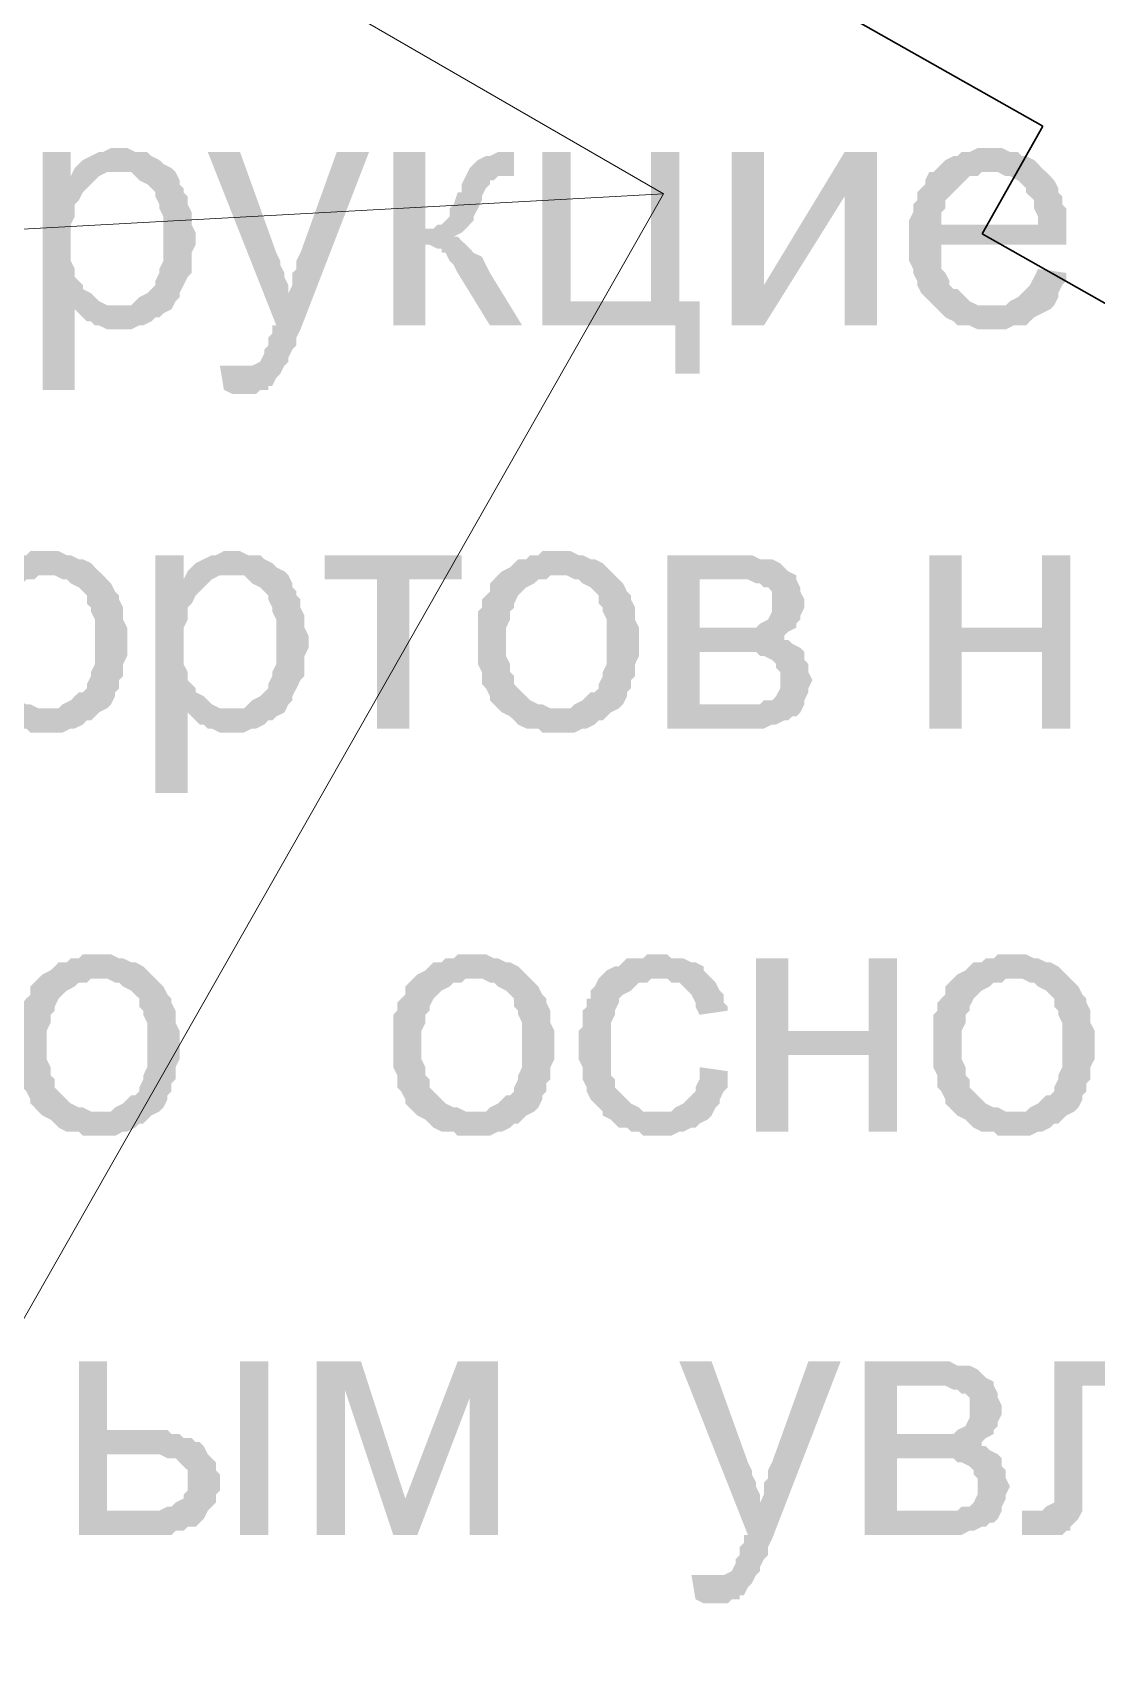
# Model space of a CAD drawing. Header units: millimetres. Extents: x -383313 to -161684, y -117025 to 99224.
# Drawn here: x -343597 to -342479, y -32916 to -31212 of the extents above; entities that cross this region are included whole.
import ezdxf

# ---------------------------------------------------------------- set-up
doc = ezdxf.new("R2010")
doc.units = ezdxf.units.MM
doc.header["$MEASUREMENT"] = 0
doc.layers.add('001__КОНСТРУКТИВ__Стены внутренние', color=7, linetype='Continuous', lineweight=30)
doc.layers.add('Чертежи_Ном._пера__1_Ном._пера__7', color=7, linetype='Continuous', lineweight=18)
doc.layers.add('PDF_Solid Fills', color=7, linetype='Continuous')

# ---------------------------------------------------------------- blocks, each defined once
blk = doc.blocks.new('A$Cf5759c35')
at = {"layer": 'PDF_Solid Fills'}
for points in [[(14956.2, -13068.3), (14956.2, -13068.3), (14947.7, -13068.3), (14939.3, -13072.5), (14935, -13072.5), (14926.6, -13076.8), (14926.6, -13076.8), (14918.1, -13081), (14913.9, -13085.2), (14909.6, -13089.5), (14956.2, -13093.7), (14960.4, -13093.7), (14968.9, -13093.7), (14973.1, -13097.9), (14977.4, -13102.2), (14985.8, -13106.4), (14990.1, -13110.6), (14994.3, -13114.9), (14994.3, -13119.1), (14998.5, -13127.6), (14998.5, -13131.8), (15002.8, -13140.3), (15002.8, -13144.5), (15002.8, -13153), (15002.8, -13161.4), (15002.8, -13165.7), (15002.8, -13174.1), (15002.8, -13182.6), (15002.8, -13186.8), (14998.5, -13195.3), (14998.5, -13199.5), (14994.3, -13208), (14994.3, -13212.2), (14990.1, -13216.5), (14985.8, -13220.7), (14977.4, -13224.9), (14973.1, -13229.2), (14968.9, -13233.4), (14960.4, -13233.4), (14952, -13233.4), (14909.6, -13237.6), (14909.6, -13237.6), (14918.1, -13246.1), (14922.3, -13250.3), (14926.6, -13250.3), (14930.8, -13254.6), (14935, -13254.6), (14943.5, -13258.8), (14947.7, -13258.8), (14956.2, -13258.8), (14956.2, -13258.8), (14964.7, -13258.8), (14968.9, -13258.8), (14977.4, -13254.6), (14981.6, -13254.6), (14990.1, -13250.3), (14994.3, -13246.1), (14998.5, -13246.1), (15002.8, -13241.9), (15011.2, -13237.6), (15015.5, -13229.2), (15019.7, -13224.9), (15019.7, -13220.7), (15023.9, -13212.2), (15023.9, -13212.2), (15028.2, -13203.8), (15032.4, -13199.5), (15032.4, -13191.1), (15032.4, -13182.6), (15032.4, -13178.4), (15036.6, -13169.9), (15036.6, -13161.4), (15036.6, -13161.4), (15036.6, -13157.2), (15032.4, -13148.7), (15032.4, -13140.3), (15032.4, -13136), (15028.2, -13127.6), (15028.2, -13119.1), (15023.9, -13114.9), (15023.9, -13110.6), (15019.7, -13106.4), (15019.7, -13102.2), (15015.5, -13093.7), (15011.2, -13089.5), (15002.8, -13085.2), (14998.5, -13081), (14998.5, -13081), (14990.1, -13076.8), (14985.8, -13072.5), (14977.4, -13072.5), (14973.1, -13072.5), (14964.7, -13068.3)], [(15870.6, -13068.3), (15870.6, -13068.3), (15857.9, -13068.3), (15849.4, -13072.5), (15841, -13072.5), (15836.7, -13076.8), (15832.5, -13076.8), (15824, -13081), (15819.8, -13085.2), (15815.6, -13089.5), (15811.3, -13093.7), (15870.6, -13093.7), (15874.8, -13093.7), (15879.1, -13093.7), (15887.5, -13097.9), (15891.8, -13097.9), (15900.2, -13102.2), (15904.5, -13106.4), (15908.7, -13110.6), (15908.7, -13114.9), (15912.9, -13119.1), (15917.2, -13123.3), (15917.2, -13131.8), (15921.4, -13140.3), (15921.4, -13148.7), (15819.8, -13148.7), (15951, -13148.7), (15951, -13140.3), (15951, -13131.8), (15946.8, -13127.6), (15946.8, -13119.1), (15942.6, -13114.9), (15942.6, -13110.6), (15938.3, -13102.2), (15934.1, -13097.9), (15929.9, -13093.7), (15925.6, -13089.5), (15921.4, -13085.2), (15917.2, -13081), (15908.7, -13076.8), (15904.5, -13076.8), (15900.2, -13072.5), (15891.8, -13072.5), (15883.3, -13068.3), (15879.1, -13068.3)], [(14905.4, -13072.5), (14875.8, -13072.5), (14875.8, -13322.3), (14909.6, -13322.3), (14909.6, -13237.6), (14952, -13233.4), (14947.7, -13233.4), (14943.5, -13233.4), (14935, -13229.2), (14930.8, -13224.9), (14926.6, -13220.7), (14918.1, -13216.5), (14918.1, -13212.2), (14913.9, -13208), (14909.6, -13203.8), (14909.6, -13195.3), (14905.4, -13186.8), (14905.4, -13182.6), (14905.4, -13174.1), (14905.4, -13165.7), (14905.4, -13161.4), (14905.4, -13153), (14905.4, -13148.7), (14909.6, -13140.3), (14909.6, -13131.8), (14909.6, -13127.6), (14913.9, -13123.3), (14918.1, -13114.9), (14922.3, -13110.6), (14926.6, -13106.4), (14930.8, -13102.2), (14935, -13097.9), (14905.4, -13097.9)], [(15083.2, -13072.5), (15049.3, -13072.5), (15121.3, -13254.6), (15134, -13220.7), (15134, -13216.5), (15134, -13212.2), (15129.8, -13203.8), (15129.8, -13199.5), (15125.5, -13191.1), (15125.5, -13186.8), (15121.3, -13178.4)], [(15218.7, -13072.5), (15184.8, -13072.5), (15146.7, -13178.4), (15146.7, -13178.4), (15142.5, -13186.8), (15142.5, -13195.3), (15138.2, -13199.5), (15138.2, -13208), (15138.2, -13212.2), (15134, -13220.7), (15121.3, -13254.6), (15117.1, -13254.6), (15117.1, -13263), (15112.8, -13267.3), (15112.8, -13275.7), (15108.6, -13280), (15108.6, -13284.2), (15108.6, -13284.2), (15104.4, -13292.7), (15095.9, -13296.9), (15095.9, -13296.9), (15087.4, -13296.9), (15079, -13296.9), (15129.8, -13296.9), (15129.8, -13296.9), (15134, -13292.7), (15134, -13288.4), (15138.2, -13280), (15142.5, -13275.7), (15142.5, -13267.3), (15146.7, -13258.8)], [(15277.9, -13072.5), (15244.1, -13072.5), (15244.1, -13254.6), (15277.9, -13254.6), (15277.9, -13169.9), (15320.3, -13169.9), (15316, -13165.7), (15311.8, -13161.4), (15307.6, -13161.4), (15307.6, -13161.4), (15316, -13157.2), (15320.3, -13153), (15277.9, -13153)], [(15371.1, -13072.5), (15354.1, -13072.5), (15345.7, -13076.8), (15341.4, -13076.8), (15333, -13081), (15328.7, -13085.2), (15328.7, -13085.2), (15324.5, -13089.5), (15320.3, -13097.9), (15362.6, -13097.9), (15371.1, -13097.9)], [(15430.3, -13072.5), (15400.7, -13072.5), (15400.7, -13254.6), (15540.4, -13254.6), (15540.4, -13305.4), (15565.8, -13305.4), (15565.8, -13229.2), (15544.6, -13229.2), (15430.3, -13229.2)], [(15544.6, -13072.5), (15515, -13072.5), (15515, -13229.2), (15430.3, -13229.2), (15544.6, -13229.2)], [(15752.1, -13072.5), (15718.2, -13072.5), (15633.5, -13212.2), (15599.7, -13254.6), (15633.5, -13254.6), (15718.2, -13119.1)], [(14909.6, -13089.5), (14905.4, -13097.9), (14935, -13097.9), (14943.5, -13093.7), (14947.7, -13093.7), (14956.2, -13093.7)], [(15320.3, -13097.9), (15316, -13106.4), (15316, -13114.9), (15311.8, -13114.9), (15307.6, -13127.6), (15303.3, -13131.8), (15303.3, -13140.3), (15299.1, -13144.5), (15299.1, -13144.5), (15294.9, -13148.7), (15290.6, -13148.7), (15286.4, -13153), (15277.9, -13153), (15320.3, -13153), (15324.5, -13148.7), (15328.7, -13144.5), (15328.7, -13140.3), (15333, -13131.8), (15337.2, -13123.3), (15337.2, -13119.1), (15341.4, -13110.6), (15345.7, -13106.4), (15345.7, -13102.2), (15349.9, -13102.2), (15354.1, -13097.9), (15362.6, -13097.9)], [(15811.3, -13093.7), (15807.1, -13093.7), (15802.9, -13102.2), (15802.9, -13106.4), (15798.6, -13110.6), (15794.4, -13114.9), (15794.4, -13123.3), (15790.2, -13127.6), (15790.2, -13136), (15785.9, -13144.5), (15785.9, -13148.7), (15785.9, -13157.2), (15785.9, -13165.7), (15785.9, -13174.1), (15785.9, -13178.4), (15785.9, -13186.8), (15790.2, -13195.3), (15790.2, -13199.5), (15794.4, -13208), (15794.4, -13212.2), (15798.6, -13220.7), (15802.9, -13224.9), (15807.1, -13229.2), (15811.3, -13233.4), (15870.6, -13233.4), (15870.6, -13233.4), (15862.1, -13233.4), (15857.9, -13233.4), (15849.4, -13229.2), (15845.2, -13224.9), (15841, -13220.7), (15836.7, -13216.5), (15832.5, -13216.5), (15828.3, -13212.2), (15828.3, -13208), (15824, -13199.5), (15819.8, -13195.3), (15819.8, -13186.8), (15819.8, -13178.4), (15819.8, -13169.9), (15951, -13169.9), (15951, -13169.9), (15951, -13165.7), (15951, -13157.2), (15951, -13148.7), (15819.8, -13148.7), (15819.8, -13144.5), (15819.8, -13136), (15824, -13131.8), (15824, -13123.3), (15828.3, -13119.1), (15832.5, -13114.9), (15836.7, -13110.6), (15841, -13106.4), (15845.2, -13102.2), (15849.4, -13097.9), (15857.9, -13097.9), (15862.1, -13093.7), (15870.6, -13093.7)], [(15320.3, -13169.9), (15277.9, -13169.9), (15282.2, -13169.9), (15290.6, -13174.1), (15294.9, -13174.1), (15294.9, -13178.4), (15299.1, -13178.4), (15303.3, -13186.8), (15307.6, -13191.1), (15311.8, -13199.5), (15345.7, -13254.6), (15379.5, -13254.6), (15345.7, -13199.5), (15345.7, -13199.5), (15341.4, -13191.1), (15337.2, -13182.6), (15328.7, -13178.4), (15324.5, -13174.1)], [(15921.4, -13195.3), (15921.4, -13195.3), (15917.2, -13203.8), (15912.9, -13212.2), (15908.7, -13216.5), (15904.5, -13220.7), (15900.2, -13224.9), (15900.2, -13224.9), (15891.8, -13229.2), (15887.5, -13233.4), (15879.1, -13233.4), (15870.6, -13233.4), (15811.3, -13233.4), (15811.3, -13233.4), (15815.6, -13237.6), (15819.8, -13241.9), (15824, -13246.1), (15832.5, -13250.3), (15836.7, -13254.6), (15845.2, -13254.6), (15849.4, -13254.6), (15857.9, -13258.8), (15866.4, -13258.8), (15870.6, -13258.8), (15870.6, -13258.8), (15879.1, -13258.8), (15887.5, -13258.8), (15896, -13254.6), (15900.2, -13254.6), (15908.7, -13254.6), (15912.9, -13250.3), (15917.2, -13246.1), (15925.6, -13241.9), (15925.6, -13241.9), (15934.1, -13237.6), (15938.3, -13233.4), (15942.6, -13224.9), (15942.6, -13220.7), (15946.8, -13212.2), (15951, -13208), (15951, -13199.5)], [(15062, -13296.9), (15066.3, -13322.3), (15074.7, -13326.5), (15100.1, -13326.5), (15104.4, -13322.3), (15112.8, -13322.3), (15112.8, -13318.1), (15117.1, -13318.1), (15121.3, -13309.6), (15125.5, -13305.4), (15129.8, -13296.9), (15079, -13296.9), (15079, -13296.9), (15070.5, -13296.9)], [(14880, -13491.6), (14880, -13491.6), (14863.1, -13491.6), (14858.8, -13495.9), (14850.4, -13495.9), (14846.1, -13500.1), (14837.7, -13500.1), (14833.4, -13504.3), (14829.2, -13508.6), (14820.7, -13512.8), (14820.7, -13512.8), (14816.5, -13517), (14880, -13517), (14880, -13517), (14888.5, -13517), (14896.9, -13521.3), (14901.2, -13521.3), (14905.4, -13525.5), (14913.9, -13529.7), (14918.1, -13534), (14922.3, -13538.2), (14922.3, -13546.7), (14926.6, -13550.9), (14926.6, -13555.1), (14930.8, -13563.6), (14930.8, -13572.1), (14930.8, -13576.3), (14930.8, -13584.8), (14930.8, -13589), (14930.8, -13597.5), (14930.8, -13605.9), (14930.8, -13610.2), (14926.6, -13618.6), (14926.6, -13622.9), (14922.3, -13631.3), (14922.3, -13635.6), (14918.1, -13639.8), (14913.9, -13639.8), (14909.6, -13644), (14905.4, -13648.3), (14896.9, -13652.5), (14892.7, -13656.7), (14884.2, -13656.7), (14880, -13656.7), (14816.5, -13656.7), (14820.7, -13661), (14829.2, -13665.2), (14833.4, -13669.4), (14837.7, -13673.7), (14846.1, -13677.9), (14850.4, -13677.9), (14858.8, -13677.9), (14863.1, -13682.1), (14871.5, -13682.1), (14880, -13682.1), (14884.2, -13682.1), (14888.5, -13682.1), (14896.9, -13682.1), (14905.4, -13677.9), (14909.6, -13677.9), (14918.1, -13673.7), (14922.3, -13669.4), (14926.6, -13669.4), (14930.8, -13665.2), (14935, -13661), (14943.5, -13656.7), (14947.7, -13652.5), (14952, -13644), (14952, -13639.8), (14952, -13639.8), (14956.2, -13635.6), (14956.2, -13627.1), (14960.4, -13622.9), (14960.4, -13614.4), (14960.4, -13610.2), (14964.7, -13601.7), (14964.7, -13593.2), (14964.7, -13584.8), (14964.7, -13580.5), (14964.7, -13572.1), (14960.4, -13563.6), (14960.4, -13555.1), (14960.4, -13550.9), (14956.2, -13542.4), (14956.2, -13538.2), (14952, -13534), (14947.7, -13525.5), (14943.5, -13521.3), (14939.3, -13517), (14935, -13512.8), (14930.8, -13508.6), (14926.6, -13504.3), (14918.1, -13500.1), (14913.9, -13500.1), (14905.4, -13495.9), (14901.2, -13495.9), (14892.7, -13491.6), (14888.5, -13491.6)], [(15023.9, -13495.9), (14994.3, -13495.9), (14994.3, -13745.6), (15028.2, -13745.6), (15028.2, -13661), (15070.5, -13656.7), (15066.3, -13656.7), (15062, -13656.7), (15053.6, -13652.5), (15049.3, -13648.3), (15045.1, -13644), (15036.6, -13639.8), (15036.6, -13635.6), (15032.4, -13631.3), (15028.2, -13627.1), (15028.2, -13618.6), (15023.9, -13610.2), (15023.9, -13605.9), (15023.9, -13597.5), (15023.9, -13589), (15023.9, -13584.8), (15023.9, -13576.3), (15023.9, -13572.1), (15028.2, -13563.6), (15028.2, -13555.1), (15028.2, -13550.9), (15032.4, -13546.7), (15036.6, -13538.2), (15040.9, -13534), (15045.1, -13529.7), (15049.3, -13525.5), (15053.6, -13521.3), (15023.9, -13521.3)], [(15074.7, -13491.6), (15074.7, -13491.6), (15066.3, -13491.6), (15057.8, -13495.9), (15053.6, -13495.9), (15045.1, -13500.1), (15045.1, -13500.1), (15036.6, -13504.3), (15032.4, -13508.6), (15028.2, -13512.8), (15074.7, -13517), (15079, -13517), (15087.4, -13517), (15091.7, -13521.3), (15095.9, -13525.5), (15104.4, -13529.7), (15108.6, -13534), (15112.8, -13538.2), (15112.8, -13542.4), (15117.1, -13550.9), (15117.1, -13555.1), (15121.3, -13563.6), (15121.3, -13567.8), (15121.3, -13576.3), (15121.3, -13584.8), (15121.3, -13589), (15121.3, -13597.5), (15121.3, -13605.9), (15121.3, -13610.2), (15117.1, -13618.6), (15117.1, -13622.9), (15112.8, -13631.3), (15112.8, -13635.6), (15108.6, -13639.8), (15104.4, -13644), (15095.9, -13648.3), (15091.7, -13652.5), (15087.4, -13656.7), (15079, -13656.7), (15070.5, -13656.7), (15028.2, -13661), (15028.2, -13661), (15036.6, -13669.4), (15040.9, -13673.7), (15045.1, -13673.7), (15049.3, -13677.9), (15053.6, -13677.9), (15062, -13682.1), (15066.3, -13682.1), (15074.7, -13682.1), (15074.7, -13682.1), (15083.2, -13682.1), (15087.4, -13682.1), (15095.9, -13677.9), (15100.1, -13677.9), (15108.6, -13673.7), (15112.8, -13669.4), (15117.1, -13669.4), (15121.3, -13665.2), (15129.8, -13661), (15134, -13652.5), (15138.2, -13648.3), (15138.2, -13644), (15142.5, -13635.6), (15142.5, -13635.6), (15146.7, -13627.1), (15150.9, -13622.9), (15150.9, -13614.4), (15150.9, -13605.9), (15150.9, -13601.7), (15155.2, -13593.2), (15155.2, -13584.8), (15155.2, -13584.8), (15155.2, -13580.5), (15150.9, -13572.1), (15150.9, -13563.6), (15150.9, -13559.4), (15146.7, -13550.9), (15146.7, -13542.4), (15142.5, -13538.2), (15142.5, -13534), (15138.2, -13529.7), (15138.2, -13525.5), (15134, -13517), (15129.8, -13512.8), (15121.3, -13508.6), (15117.1, -13504.3), (15117.1, -13504.3), (15108.6, -13500.1), (15104.4, -13495.9), (15095.9, -13495.9), (15091.7, -13495.9), (15083.2, -13491.6)], [(15316, -13495.9), (15172.1, -13495.9), (15172.1, -13521.3), (15227.1, -13521.3), (15227.1, -13677.9), (15261, -13677.9), (15261, -13521.3), (15316, -13521.3)], [(15417.6, -13491.6), (15417.6, -13491.6), (15400.7, -13491.6), (15396.5, -13495.9), (15388, -13495.9), (15383.8, -13500.1), (15375.3, -13500.1), (15371.1, -13504.3), (15366.8, -13508.6), (15358.4, -13512.8), (15358.4, -13512.8), (15354.1, -13517), (15417.6, -13517), (15417.6, -13517), (15426.1, -13517), (15434.6, -13521.3), (15438.8, -13521.3), (15443, -13525.5), (15451.5, -13529.7), (15455.7, -13534), (15460, -13538.2), (15460, -13546.7), (15464.2, -13550.9), (15464.2, -13555.1), (15468.4, -13563.6), (15468.4, -13572.1), (15468.4, -13576.3), (15468.4, -13584.8), (15468.4, -13589), (15468.4, -13597.5), (15468.4, -13605.9), (15468.4, -13610.2), (15464.2, -13618.6), (15464.2, -13622.9), (15460, -13631.3), (15460, -13635.6), (15455.7, -13639.8), (15451.5, -13639.8), (15447.3, -13644), (15443, -13648.3), (15434.6, -13652.5), (15430.3, -13656.7), (15421.9, -13656.7), (15417.6, -13656.7), (15354.1, -13656.7), (15358.4, -13661), (15366.8, -13665.2), (15371.1, -13669.4), (15375.3, -13673.7), (15383.8, -13677.9), (15388, -13677.9), (15396.5, -13677.9), (15400.7, -13682.1), (15409.2, -13682.1), (15417.6, -13682.1), (15421.9, -13682.1), (15426.1, -13682.1), (15434.6, -13682.1), (15443, -13677.9), (15447.3, -13677.9), (15455.7, -13673.7), (15460, -13669.4), (15464.2, -13669.4), (15468.4, -13665.2), (15472.7, -13661), (15481.1, -13656.7), (15485.4, -13652.5), (15489.6, -13644), (15489.6, -13639.8), (15489.6, -13639.8), (15493.8, -13635.6), (15493.8, -13627.1), (15498.1, -13622.9), (15498.1, -13614.4), (15498.1, -13610.2), (15502.3, -13601.7), (15502.3, -13593.2), (15502.3, -13584.8), (15502.3, -13580.5), (15502.3, -13572.1), (15498.1, -13563.6), (15498.1, -13555.1), (15498.1, -13550.9), (15493.8, -13542.4), (15493.8, -13538.2), (15489.6, -13534), (15485.4, -13525.5), (15481.1, -13521.3), (15476.9, -13517), (15472.7, -13512.8), (15468.4, -13508.6), (15464.2, -13504.3), (15455.7, -13500.1), (15451.5, -13500.1), (15443, -13495.9), (15438.8, -13495.9), (15430.3, -13491.6), (15426.1, -13491.6)], [(15603.9, -13495.9), (15531.9, -13495.9), (15531.9, -13677.9), (15633.5, -13677.9), (15642, -13673.7), (15646.2, -13673.7), (15654.7, -13669.4), (15658.9, -13669.4), (15663.2, -13665.2), (15667.4, -13665.2), (15671.6, -13661), (15675.9, -13652.5), (15565.8, -13652.5), (15565.8, -13597.5), (15603.9, -13597.5), (15671.6, -13593.2), (15663.2, -13589), (15658.9, -13584.8), (15654.7, -13584.8), (15654.7, -13580.5), (15658.9, -13576.3), (15565.8, -13572.1), (15565.8, -13521.3), (15599.7, -13521.3), (15667.4, -13517), (15658.9, -13512.8), (15654.7, -13508.6), (15650.5, -13504.3), (15642, -13500.1), (15642, -13500.1), (15633.5, -13500.1), (15629.3, -13500.1), (15620.8, -13495.9), (15612.4, -13495.9)], [(15841, -13495.9), (15807.1, -13495.9), (15807.1, -13677.9), (15841, -13677.9), (15841, -13597.5), (15925.6, -13597.5), (15841, -13572.1)], [(15955.3, -13495.9), (15925.6, -13495.9), (15925.6, -13572.1), (15841, -13572.1), (15925.6, -13597.5), (15925.6, -13677.9), (15955.3, -13677.9)], [(15028.2, -13512.8), (15023.9, -13521.3), (15053.6, -13521.3), (15062, -13517), (15066.3, -13517), (15074.7, -13517)], [(14816.5, -13517), (14812.3, -13521.3), (14808, -13525.5), (14808, -13534), (14803.8, -13538.2), (14799.6, -13542.4), (14799.6, -13550.9), (14795.3, -13555.1), (14795.3, -13563.6), (14795.3, -13572.1), (14795.3, -13580.5), (14795.3, -13589), (14795.3, -13589), (14795.3, -13597.5), (14795.3, -13605.9), (14795.3, -13610.2), (14799.6, -13618.6), (14799.6, -13627.1), (14799.6, -13631.3), (14803.8, -13635.6), (14808, -13644), (14808, -13648.3), (14812.3, -13652.5), (14816.5, -13656.7), (14880, -13656.7), (14875.8, -13656.7), (14871.5, -13656.7), (14863.1, -13652.5), (14858.8, -13652.5), (14850.4, -13648.3), (14846.1, -13644), (14841.9, -13639.8), (14841.9, -13639.8), (14837.7, -13635.6), (14833.4, -13631.3), (14833.4, -13622.9), (14829.2, -13618.6), (14829.2, -13610.2), (14825, -13601.7), (14825, -13597.5), (14825, -13589), (14825, -13584.8), (14825, -13576.3), (14825, -13572.1), (14829.2, -13563.6), (14829.2, -13555.1), (14833.4, -13550.9), (14833.4, -13546.7), (14837.7, -13538.2), (14841.9, -13534), (14841.9, -13534), (14846.1, -13529.7), (14854.6, -13525.5), (14858.8, -13521.3), (14867.3, -13521.3), (14871.5, -13517), (14880, -13517)], [(15354.1, -13517), (15349.9, -13521.3), (15345.7, -13525.5), (15345.7, -13534), (15341.4, -13538.2), (15337.2, -13542.4), (15337.2, -13550.9), (15333, -13555.1), (15333, -13563.6), (15333, -13572.1), (15333, -13580.5), (15333, -13589), (15333, -13589), (15333, -13597.5), (15333, -13605.9), (15333, -13610.2), (15337.2, -13618.6), (15337.2, -13627.1), (15337.2, -13631.3), (15341.4, -13635.6), (15345.7, -13644), (15345.7, -13648.3), (15349.9, -13652.5), (15354.1, -13656.7), (15417.6, -13656.7), (15413.4, -13656.7), (15409.2, -13656.7), (15400.7, -13652.5), (15396.5, -13652.5), (15388, -13648.3), (15383.8, -13644), (15379.5, -13639.8), (15379.5, -13639.8), (15375.3, -13635.6), (15371.1, -13631.3), (15371.1, -13622.9), (15366.8, -13618.6), (15366.8, -13610.2), (15362.6, -13601.7), (15362.6, -13597.5), (15362.6, -13589), (15362.6, -13584.8), (15362.6, -13576.3), (15362.6, -13572.1), (15366.8, -13563.6), (15366.8, -13555.1), (15371.1, -13550.9), (15371.1, -13546.7), (15375.3, -13538.2), (15379.5, -13534), (15379.5, -13534), (15383.8, -13529.7), (15392.2, -13525.5), (15396.5, -13521.3), (15404.9, -13521.3), (15409.2, -13517), (15417.6, -13517)], [(15667.4, -13517), (15599.7, -13521.3), (15599.7, -13521.3), (15616.6, -13521.3), (15625.1, -13525.5), (15629.3, -13525.5), (15633.5, -13529.7), (15637.8, -13529.7), (15642, -13534), (15642, -13542.4), (15642, -13546.7), (15642, -13550.9), (15642, -13555.1), (15637.8, -13563.6), (15637.8, -13563.6), (15629.3, -13567.8), (15625.1, -13572.1), (15620.8, -13572.1), (15612.4, -13572.1), (15608.1, -13572.1), (15595.4, -13572.1), (15565.8, -13572.1), (15658.9, -13576.3), (15667.4, -13572.1), (15667.4, -13567.8), (15671.6, -13563.6), (15671.6, -13559.4), (15675.9, -13550.9), (15675.9, -13546.7), (15675.9, -13542.4), (15671.6, -13534), (15671.6, -13529.7), (15667.4, -13521.3)], [(15671.6, -13593.2), (15603.9, -13597.5), (15603.9, -13597.5), (15625.1, -13597.5), (15629.3, -13601.7), (15633.5, -13601.7), (15642, -13605.9), (15646.2, -13610.2), (15646.2, -13614.4), (15650.5, -13618.6), (15650.5, -13627.1), (15650.5, -13631.3), (15650.5, -13635.6), (15646.2, -13644), (15642, -13648.3), (15637.8, -13648.3), (15633.5, -13648.3), (15629.3, -13652.5), (15620.8, -13652.5), (15612.4, -13652.5), (15603.9, -13652.5), (15565.8, -13652.5), (15675.9, -13652.5), (15675.9, -13648.3), (15680.1, -13639.8), (15680.1, -13635.6), (15684.3, -13627.1), (15684.3, -13627.1), (15680.1, -13618.6), (15680.1, -13610.2), (15675.9, -13605.9), (15675.9, -13597.5)], [(14935, -13915), (14935, -13915), (14918.1, -13915), (14913.9, -13919.2), (14905.4, -13919.2), (14901.2, -13923.4), (14892.7, -13923.4), (14888.5, -13927.7), (14884.2, -13931.9), (14875.8, -13936.1), (14875.8, -13936.1), (14871.5, -13940.4), (14935, -13940.4), (14935, -13940.4), (14943.5, -13940.4), (14952, -13944.6), (14956.2, -13944.6), (14960.4, -13948.8), (14968.9, -13953.1), (14973.1, -13957.3), (14977.4, -13961.5), (14977.4, -13970), (14981.6, -13974.2), (14981.6, -13978.5), (14985.8, -13986.9), (14985.8, -13995.4), (14985.8, -13999.6), (14985.8, -14008.1), (14985.8, -14012.3), (14985.8, -14020.8), (14985.8, -14029.3), (14985.8, -14033.5), (14981.6, -14042), (14981.6, -14046.2), (14977.4, -14054.7), (14977.4, -14058.9), (14973.1, -14063.1), (14968.9, -14063.1), (14964.7, -14067.4), (14960.4, -14071.6), (14952, -14075.8), (14947.7, -14080.1), (14939.3, -14080.1), (14935, -14080.1), (14871.5, -14080.1), (14875.8, -14084.3), (14884.2, -14088.5), (14888.5, -14092.8), (14892.7, -14097), (14901.2, -14101.2), (14905.4, -14101.2), (14913.9, -14101.2), (14918.1, -14105.5), (14926.6, -14105.5), (14935, -14105.5), (14939.3, -14105.5), (14943.5, -14105.5), (14952, -14105.5), (14960.4, -14101.2), (14964.7, -14101.2), (14973.1, -14097), (14977.4, -14092.8), (14981.6, -14092.8), (14985.8, -14088.5), (14990.1, -14084.3), (14998.5, -14080.1), (15002.8, -14075.8), (15007, -14067.4), (15007, -14063.1), (15007, -14063.1), (15011.2, -14058.9), (15011.2, -14050.4), (15015.5, -14046.2), (15015.5, -14037.7), (15015.5, -14033.5), (15019.7, -14025), (15019.7, -14016.6), (15019.7, -14008.1), (15019.7, -14003.9), (15019.7, -13995.4), (15015.5, -13986.9), (15015.5, -13978.5), (15015.5, -13974.2), (15011.2, -13965.8), (15011.2, -13961.5), (15007, -13957.3), (15002.8, -13948.8), (14998.5, -13944.6), (14994.3, -13940.4), (14990.1, -13936.1), (14985.8, -13931.9), (14981.6, -13927.7), (14973.1, -13923.4), (14968.9, -13923.4), (14960.4, -13919.2), (14956.2, -13919.2), (14947.7, -13915), (14943.5, -13915)], [(15328.7, -13915), (15328.7, -13915), (15311.8, -13915), (15307.6, -13919.2), (15299.1, -13919.2), (15294.9, -13923.4), (15286.4, -13923.4), (15282.2, -13927.7), (15277.9, -13931.9), (15269.5, -13936.1), (15269.5, -13936.1), (15265.2, -13940.4), (15328.7, -13940.4), (15328.7, -13940.4), (15337.2, -13940.4), (15345.7, -13944.6), (15349.9, -13944.6), (15354.1, -13948.8), (15362.6, -13953.1), (15366.8, -13957.3), (15371.1, -13961.5), (15371.1, -13970), (15375.3, -13974.2), (15375.3, -13978.5), (15379.5, -13986.9), (15379.5, -13995.4), (15379.5, -13999.6), (15379.5, -14008.1), (15379.5, -14012.3), (15379.5, -14020.8), (15379.5, -14029.3), (15379.5, -14033.5), (15375.3, -14042), (15375.3, -14046.2), (15371.1, -14054.7), (15371.1, -14058.9), (15366.8, -14063.1), (15362.6, -14063.1), (15358.4, -14067.4), (15354.1, -14071.6), (15345.7, -14075.8), (15341.4, -14080.1), (15333, -14080.1), (15328.7, -14080.1), (15265.2, -14080.1), (15269.5, -14084.3), (15277.9, -14088.5), (15282.2, -14092.8), (15286.4, -14097), (15294.9, -14101.2), (15299.1, -14101.2), (15307.6, -14101.2), (15311.8, -14105.5), (15320.3, -14105.5), (15328.7, -14105.5), (15333, -14105.5), (15337.2, -14105.5), (15345.7, -14105.5), (15354.1, -14101.2), (15358.4, -14101.2), (15366.8, -14097), (15371.1, -14092.8), (15375.3, -14092.8), (15379.5, -14088.5), (15383.8, -14084.3), (15392.2, -14080.1), (15396.5, -14075.8), (15400.7, -14067.4), (15400.7, -14063.1), (15400.7, -14063.1), (15404.9, -14058.9), (15404.9, -14050.4), (15409.2, -14046.2), (15409.2, -14037.7), (15409.2, -14033.5), (15413.4, -14025), (15413.4, -14016.6), (15413.4, -14008.1), (15413.4, -14003.9), (15413.4, -13995.4), (15409.2, -13986.9), (15409.2, -13978.5), (15409.2, -13974.2), (15404.9, -13965.8), (15404.9, -13961.5), (15400.7, -13957.3), (15396.5, -13948.8), (15392.2, -13944.6), (15388, -13940.4), (15383.8, -13936.1), (15379.5, -13931.9), (15375.3, -13927.7), (15366.8, -13923.4), (15362.6, -13923.4), (15354.1, -13919.2), (15349.9, -13919.2), (15341.4, -13915), (15337.2, -13915)], [(15523.5, -13915), (15510.8, -13915), (15506.5, -13919.2), (15489.6, -13919.2), (15485.4, -13923.4), (15481.1, -13927.7), (15476.9, -13927.7), (15468.4, -13931.9), (15464.2, -13936.1), (15460, -13940.4), (15455.7, -13948.8), (15451.5, -13953.1), (15451.5, -13961.5), (15447.3, -13961.5), (15447.3, -13970), (15443, -13974.2), (15443, -13982.7), (15443, -13991.2), (15438.8, -13995.4), (15438.8, -14003.9), (15438.8, -14012.3), (15438.8, -14020.8), (15438.8, -14025), (15443, -14033.5), (15443, -14042), (15443, -14046.2), (15447.3, -14054.7), (15447.3, -14058.9), (15451.5, -14067.4), (15455.7, -14071.6), (15460, -14075.8), (15464.2, -14080.1), (15523.5, -14080.1), (15519.2, -14080.1), (15515, -14080.1), (15506.5, -14080.1), (15502.3, -14075.8), (15493.8, -14071.6), (15489.6, -14067.4), (15485.4, -14063.1), (15485.4, -14063.1), (15481.1, -14058.9), (15476.9, -14054.7), (15476.9, -14046.2), (15472.7, -14042), (15472.7, -14033.5), (15472.7, -14029.3), (15472.7, -14020.8), (15472.7, -14012.3), (15472.7, -14008.1), (15472.7, -13999.6), (15472.7, -13991.2), (15472.7, -13986.9), (15476.9, -13978.5), (15476.9, -13974.2), (15481.1, -13965.8), (15481.1, -13961.5), (15485.4, -13957.3), (15485.4, -13957.3), (15493.8, -13953.1), (15498.1, -13948.8), (15502.3, -13944.6), (15510.8, -13944.6), (15515, -13940.4), (15523.5, -13940.4), (15578.5, -13940.4), (15574.3, -13936.1), (15570, -13931.9), (15570, -13927.7), (15561.6, -13923.4), (15557.3, -13923.4), (15548.9, -13919.2), (15544.6, -13919.2), (15536.2, -13919.2), (15531.9, -13915)], [(15658.9, -13919.2), (15625.1, -13919.2), (15625.1, -14101.2), (15658.9, -14101.2), (15658.9, -14020.8), (15743.6, -14020.8), (15658.9, -13995.4)], [(15773.2, -13919.2), (15743.6, -13919.2), (15743.6, -13995.4), (15658.9, -13995.4), (15743.6, -14020.8), (15743.6, -14101.2), (15773.2, -14101.2)], [(15896, -13915), (15896, -13915), (15879.1, -13915), (15874.8, -13919.2), (15866.4, -13919.2), (15862.1, -13923.4), (15853.7, -13923.4), (15849.4, -13927.7), (15845.2, -13931.9), (15836.7, -13936.1), (15836.7, -13936.1), (15832.5, -13940.4), (15896, -13940.4), (15896, -13940.4), (15904.5, -13940.4), (15912.9, -13944.6), (15917.2, -13944.6), (15921.4, -13948.8), (15929.9, -13953.1), (15934.1, -13957.3), (15938.3, -13961.5), (15938.3, -13970), (15942.6, -13974.2), (15942.6, -13978.5), (15946.8, -13986.9), (15946.8, -13995.4), (15946.8, -13999.6), (15946.8, -14008.1), (15946.8, -14012.3), (15946.8, -14020.8), (15946.8, -14029.3), (15946.8, -14033.5), (15942.6, -14042), (15942.6, -14046.2), (15938.3, -14054.7), (15938.3, -14058.9), (15934.1, -14063.1), (15929.9, -14063.1), (15925.6, -14067.4), (15921.4, -14071.6), (15912.9, -14075.8), (15908.7, -14080.1), (15900.2, -14080.1), (15896, -14080.1), (15832.5, -14080.1), (15836.7, -14084.3), (15845.2, -14088.5), (15849.4, -14092.8), (15853.7, -14097), (15862.1, -14101.2), (15866.4, -14101.2), (15874.8, -14101.2), (15879.1, -14105.5), (15887.5, -14105.5), (15896, -14105.5), (15900.2, -14105.5), (15904.5, -14105.5), (15912.9, -14105.5), (15921.4, -14101.2), (15925.6, -14101.2), (15934.1, -14097), (15938.3, -14092.8), (15942.6, -14092.8), (15946.8, -14088.5), (15951, -14084.3), (15959.5, -14080.1), (15963.7, -14075.8), (15968, -14067.4), (15968, -14063.1), (15968, -14063.1), (15972.2, -14058.9), (15972.2, -14050.4), (15976.4, -14046.2), (15976.4, -14037.7), (15976.4, -14033.5), (15980.7, -14025), (15980.7, -14016.6), (15980.7, -14008.1), (15980.7, -14003.9), (15980.7, -13995.4), (15976.4, -13986.9), (15976.4, -13978.5), (15976.4, -13974.2), (15972.2, -13965.8), (15972.2, -13961.5), (15968, -13957.3), (15963.7, -13948.8), (15959.5, -13944.6), (15955.3, -13940.4), (15951, -13936.1), (15946.8, -13931.9), (15942.6, -13927.7), (15934.1, -13923.4), (15929.9, -13923.4), (15921.4, -13919.2), (15917.2, -13919.2), (15908.7, -13915), (15904.5, -13915)], [(14871.5, -13940.4), (14867.3, -13944.6), (14863.1, -13948.8), (14863.1, -13957.3), (14858.8, -13961.5), (14854.6, -13965.8), (14854.6, -13974.2), (14850.4, -13978.5), (14850.4, -13986.9), (14850.4, -13995.4), (14850.4, -14003.9), (14850.4, -14012.3), (14850.4, -14012.3), (14850.4, -14020.8), (14850.4, -14029.3), (14850.4, -14033.5), (14854.6, -14042), (14854.6, -14050.4), (14854.6, -14054.7), (14858.8, -14058.9), (14863.1, -14067.4), (14863.1, -14071.6), (14867.3, -14075.8), (14871.5, -14080.1), (14935, -14080.1), (14930.8, -14080.1), (14926.6, -14080.1), (14918.1, -14075.8), (14913.9, -14075.8), (14905.4, -14071.6), (14901.2, -14067.4), (14896.9, -14063.1), (14896.9, -14063.1), (14892.7, -14058.9), (14888.5, -14054.7), (14888.5, -14046.2), (14884.2, -14042), (14884.2, -14033.5), (14880, -14025), (14880, -14020.8), (14880, -14012.3), (14880, -14008.1), (14880, -13999.6), (14880, -13995.4), (14884.2, -13986.9), (14884.2, -13978.5), (14888.5, -13974.2), (14888.5, -13970), (14892.7, -13961.5), (14896.9, -13957.3), (14896.9, -13957.3), (14901.2, -13953.1), (14909.6, -13948.8), (14913.9, -13944.6), (14922.3, -13944.6), (14926.6, -13940.4), (14935, -13940.4)], [(15265.2, -13940.4), (15261, -13944.6), (15256.8, -13948.8), (15256.8, -13957.3), (15252.5, -13961.5), (15248.3, -13965.8), (15248.3, -13974.2), (15244.1, -13978.5), (15244.1, -13986.9), (15244.1, -13995.4), (15244.1, -14003.9), (15244.1, -14012.3), (15244.1, -14012.3), (15244.1, -14020.8), (15244.1, -14029.3), (15244.1, -14033.5), (15248.3, -14042), (15248.3, -14050.4), (15248.3, -14054.7), (15252.5, -14058.9), (15256.8, -14067.4), (15256.8, -14071.6), (15261, -14075.8), (15265.2, -14080.1), (15328.7, -14080.1), (15324.5, -14080.1), (15320.3, -14080.1), (15311.8, -14075.8), (15307.6, -14075.8), (15299.1, -14071.6), (15294.9, -14067.4), (15290.6, -14063.1), (15290.6, -14063.1), (15286.4, -14058.9), (15282.2, -14054.7), (15282.2, -14046.2), (15277.9, -14042), (15277.9, -14033.5), (15273.7, -14025), (15273.7, -14020.8), (15273.7, -14012.3), (15273.7, -14008.1), (15273.7, -13999.6), (15273.7, -13995.4), (15277.9, -13986.9), (15277.9, -13978.5), (15282.2, -13974.2), (15282.2, -13970), (15286.4, -13961.5), (15290.6, -13957.3), (15290.6, -13957.3), (15294.9, -13953.1), (15303.3, -13948.8), (15307.6, -13944.6), (15316, -13944.6), (15320.3, -13940.4), (15328.7, -13940.4)], [(15578.5, -13940.4), (15523.5, -13940.4), (15531.9, -13940.4), (15536.2, -13944.6), (15544.6, -13944.6), (15548.9, -13948.8), (15553.1, -13953.1), (15557.3, -13957.3), (15561.6, -13965.8), (15561.6, -13970), (15565.8, -13978.5), (15595.4, -13974.2), (15595.4, -13970), (15591.2, -13965.8), (15591.2, -13957.3), (15587, -13953.1), (15582.7, -13944.6)], [(15832.5, -13940.4), (15828.3, -13944.6), (15824, -13948.8), (15824, -13957.3), (15819.8, -13961.5), (15815.6, -13965.8), (15815.6, -13974.2), (15811.3, -13978.5), (15811.3, -13986.9), (15811.3, -13995.4), (15811.3, -14003.9), (15811.3, -14012.3), (15811.3, -14012.3), (15811.3, -14020.8), (15811.3, -14029.3), (15811.3, -14033.5), (15815.6, -14042), (15815.6, -14050.4), (15815.6, -14054.7), (15819.8, -14058.9), (15824, -14067.4), (15824, -14071.6), (15828.3, -14075.8), (15832.5, -14080.1), (15896, -14080.1), (15891.8, -14080.1), (15887.5, -14080.1), (15879.1, -14075.8), (15874.8, -14075.8), (15866.4, -14071.6), (15862.1, -14067.4), (15857.9, -14063.1), (15857.9, -14063.1), (15853.7, -14058.9), (15849.4, -14054.7), (15849.4, -14046.2), (15845.2, -14042), (15845.2, -14033.5), (15841, -14025), (15841, -14020.8), (15841, -14012.3), (15841, -14008.1), (15841, -13999.6), (15841, -13995.4), (15845.2, -13986.9), (15845.2, -13978.5), (15849.4, -13974.2), (15849.4, -13970), (15853.7, -13961.5), (15857.9, -13957.3), (15857.9, -13957.3), (15862.1, -13953.1), (15870.6, -13948.8), (15874.8, -13944.6), (15883.3, -13944.6), (15887.5, -13940.4), (15896, -13940.4)], [(15565.8, -14033.5), (15565.8, -14046.2), (15561.6, -14054.7), (15561.6, -14058.9), (15557.3, -14063.1), (15553.1, -14067.4), (15548.9, -14071.6), (15540.4, -14075.8), (15536.2, -14080.1), (15527.7, -14080.1), (15523.5, -14080.1), (15464.2, -14080.1), (15464.2, -14084.3), (15472.7, -14088.5), (15476.9, -14092.8), (15481.1, -14097), (15489.6, -14097), (15493.8, -14101.2), (15502.3, -14101.2), (15506.5, -14105.5), (15515, -14105.5), (15523.5, -14105.5), (15527.7, -14105.5), (15536.2, -14105.5), (15544.6, -14101.2), (15548.9, -14101.2), (15557.3, -14097), (15561.6, -14097), (15565.8, -14092.8), (15574.3, -14088.5), (15574.3, -14088.5), (15578.5, -14084.3), (15582.7, -14075.8), (15587, -14071.6), (15587, -14067.4), (15591.2, -14058.9), (15595.4, -14054.7), (15595.4, -14046.2), (15595.4, -14037.7)], [(14943.5, -14342.5), (14913.9, -14342.5), (14913.9, -14524.6), (15011.2, -14524.6), (15015.5, -14520.3), (15023.9, -14520.3), (15028.2, -14516.1), (15036.6, -14516.1), (15040.9, -14511.9), (15045.1, -14507.6), (15045.1, -14507.6), (15049.3, -14499.2), (14943.5, -14499.2), (14943.5, -14439.9), (14977.4, -14439.9), (15049.3, -14439.9), (15045.1, -14431.4), (15040.9, -14427.2), (15036.6, -14427.2), (15032.4, -14423), (15023.9, -14423), (15019.7, -14418.7), (15011.2, -14418.7), (15007, -14414.5), (14998.5, -14414.5), (14990.1, -14414.5), (14981.6, -14414.5), (14943.5, -14414.5)], [(15210.2, -14342.5), (15163.6, -14342.5), (15163.6, -14524.6), (15193.3, -14524.6), (15193.3, -14372.2)], [(15354.1, -14342.5), (15311.8, -14342.5), (15256.8, -14486.5), (15244.1, -14524.6), (15269.5, -14524.6), (15324.5, -14380.6)], [(15578.5, -14342.5), (15544.6, -14342.5), (15616.6, -14524.6), (15629.3, -14490.7), (15629.3, -14486.5), (15629.3, -14482.2), (15625.1, -14473.8), (15625.1, -14469.5), (15620.8, -14461.1), (15620.8, -14456.8), (15616.6, -14448.4)], [(15714, -14342.5), (15680.1, -14342.5), (15642, -14448.4), (15642, -14448.4), (15637.8, -14456.8), (15637.8, -14465.3), (15633.5, -14469.5), (15633.5, -14478), (15633.5, -14482.2), (15629.3, -14490.7), (15616.6, -14524.6), (15612.4, -14524.6), (15612.4, -14533), (15608.1, -14537.3), (15608.1, -14545.7), (15603.9, -14550), (15603.9, -14554.2), (15603.9, -14554.2), (15599.7, -14562.7), (15591.2, -14566.9), (15591.2, -14566.9), (15582.7, -14566.9), (15574.3, -14566.9), (15625.1, -14566.9), (15625.1, -14566.9), (15629.3, -14562.7), (15629.3, -14558.4), (15633.5, -14550), (15637.8, -14545.7), (15637.8, -14537.3), (15642, -14528.8)], [(15811.3, -14342.5), (15739.4, -14342.5), (15739.4, -14524.6), (15841, -14524.6), (15849.4, -14520.3), (15853.7, -14520.3), (15862.1, -14516.1), (15866.4, -14516.1), (15870.6, -14511.9), (15874.8, -14511.9), (15879.1, -14507.6), (15883.3, -14499.2), (15773.2, -14499.2), (15773.2, -14444.1), (15811.3, -14444.1), (15879.1, -14439.9), (15870.6, -14435.7), (15866.4, -14431.4), (15862.1, -14431.4), (15862.1, -14427.2), (15866.4, -14423), (15773.2, -14418.7), (15773.2, -14367.9), (15807.1, -14367.9), (15874.8, -14363.7), (15866.4, -14359.5), (15862.1, -14355.2), (15857.9, -14351), (15849.4, -14346.8), (15849.4, -14346.8), (15841, -14346.8), (15836.7, -14346.8), (15828.3, -14342.5), (15819.8, -14342.5)], [(16082.3, -14342.5), (15938.3, -14342.5), (15938.3, -14490.7), (15938.3, -14490.7), (15929.9, -14494.9), (15929.9, -14494.9), (15925.6, -14499.2), (15917.2, -14499.2), (15904.5, -14499.2), (15904.5, -14524.6), (15908.7, -14524.6), (15917.2, -14524.6), (15921.4, -14524.6), (15929.9, -14524.6), (15929.9, -14524.6), (15938.3, -14524.6), (15946.8, -14524.6), (15951, -14520.3), (15955.3, -14520.3), (15955.3, -14516.1), (15959.5, -14511.9), (15963.7, -14507.6), (15968, -14499.2), (15968, -14494.9), (15968, -14490.7), (15968, -14486.5), (15968, -14478), (15968, -14469.5), (15968, -14461.1), (15968, -14367.9), (16048.4, -14367.9)], [(15874.8, -14363.7), (15807.1, -14367.9), (15807.1, -14367.9), (15824, -14367.9), (15832.5, -14372.2), (15836.7, -14372.2), (15841, -14376.4), (15845.2, -14376.4), (15849.4, -14380.6), (15849.4, -14389.1), (15849.4, -14393.3), (15849.4, -14397.6), (15849.4, -14401.8), (15845.2, -14410.3), (15845.2, -14410.3), (15836.7, -14414.5), (15832.5, -14418.7), (15828.3, -14418.7), (15819.8, -14418.7), (15815.6, -14418.7), (15802.9, -14418.7), (15773.2, -14418.7), (15866.4, -14423), (15874.8, -14418.7), (15874.8, -14414.5), (15879.1, -14410.3), (15879.1, -14406), (15883.3, -14397.6), (15883.3, -14393.3), (15883.3, -14389.1), (15879.1, -14380.6), (15879.1, -14376.4), (15874.8, -14367.9)], [(15049.3, -14439.9), (14977.4, -14439.9), (14998.5, -14439.9), (15007, -14444.1), (15011.2, -14444.1), (15015.5, -14444.1), (15019.7, -14448.4), (15023.9, -14452.6), (15028.2, -14456.8), (15028.2, -14465.3), (15028.2, -14469.5), (15028.2, -14469.5), (15028.2, -14478), (15023.9, -14482.2), (15023.9, -14486.5), (15015.5, -14490.7), (15015.5, -14490.7), (15011.2, -14494.9), (15007, -14494.9), (14998.5, -14499.2), (14994.3, -14499.2), (14985.8, -14499.2), (14973.1, -14499.2), (14943.5, -14499.2), (15049.3, -14499.2), (15053.6, -14494.9), (15057.8, -14490.7), (15057.8, -14482.2), (15062, -14478), (15062, -14469.5), (15062, -14469.5), (15062, -14461.1), (15057.8, -14456.8), (15057.8, -14448.4), (15053.6, -14444.1)], [(15879.1, -14439.9), (15811.3, -14444.1), (15811.3, -14444.1), (15832.5, -14444.1), (15836.7, -14448.4), (15841, -14448.4), (15849.4, -14452.6), (15853.7, -14456.8), (15853.7, -14461.1), (15857.9, -14465.3), (15857.9, -14473.8), (15857.9, -14478), (15857.9, -14482.2), (15853.7, -14490.7), (15849.4, -14494.9), (15845.2, -14494.9), (15841, -14494.9), (15836.7, -14499.2), (15828.3, -14499.2), (15819.8, -14499.2), (15811.3, -14499.2), (15773.2, -14499.2), (15883.3, -14499.2), (15883.3, -14494.9), (15887.5, -14486.5), (15887.5, -14482.2), (15891.8, -14473.8), (15891.8, -14473.8), (15887.5, -14465.3), (15887.5, -14456.8), (15883.3, -14452.6), (15883.3, -14444.1)], [(15557.3, -14566.9), (15561.6, -14592.3), (15570, -14596.5), (15595.4, -14596.5), (15599.7, -14592.3), (15608.1, -14592.3), (15608.1, -14588.1), (15612.4, -14588.1), (15616.6, -14579.6), (15620.8, -14575.4), (15625.1, -14566.9), (15574.3, -14566.9), (15574.3, -14566.9), (15565.8, -14566.9)]]:
    blk.add_hatch(color=8, dxfattribs=at).paths.add_polyline_path(points)
at = {"layer": 'PDF_Solid Fills', "color": 8, "lineweight": 13}
for points in [[(15633.5, -13072.5), (15599.7, -13072.5), (15633.5, -13212.2), (15599.7, -13254.6)], [(15752.1, -13072.5), (15718.2, -13119.1), (15752.1, -13254.6), (15718.2, -13254.6)], [(15112.8, -14524.6), (15112.8, -14342.5), (15083.2, -14524.6), (15083.2, -14342.5)], [(15210.2, -14342.5), (15193.3, -14372.2), (15256.8, -14486.5), (15244.1, -14524.6)], [(15354.1, -14342.5), (15324.5, -14380.6), (15354.1, -14524.6), (15324.5, -14524.6)]]:
    blk.add_solid(points, dxfattribs=at)

msp = doc.modelspace()

# ---------------------------------------------------------------- linework, layer by layer
at = {"lineweight": 30, "ltscale": 100}
msp.add_line((-342268.52583, -31610.37566), (-342599.40088, -31423.50216), dxfattribs=at)
at = {"layer": '001__КОНСТРУКТИВ__Стены внутренние', "color": 7, "linetype": 'Continuous', "flags": 128}
for points in [[(-345498.93512, -29636.58563), (-342535.47047, -31310.30807)], [(-342535.47047, -31310.30807), (-342599.40088, -31423.50216)]]:
    msp.add_lwpolyline(points, dxfattribs=at)
at = {"layer": 'Чертежи_Ном._пера__1_Ном._пера__7', "color": 7, "linetype": 'Continuous', "lineweight": 18}
for p in [(-345298.39452, -30015.86117), (-346190.92261, -31561.45859), (-343807.3416, -32916.24708)]:
    msp.add_line(p, (-342933.98688, -31381.22333), dxfattribs=at)

# ---------------------------------------------------------------- block references
at = {"ltscale": 100}
msp.add_blockref('A$Cf5759c35', (-358461.97282, -18264.93104), dxfattribs=at)

doc.saveas('drawing.dxf')
